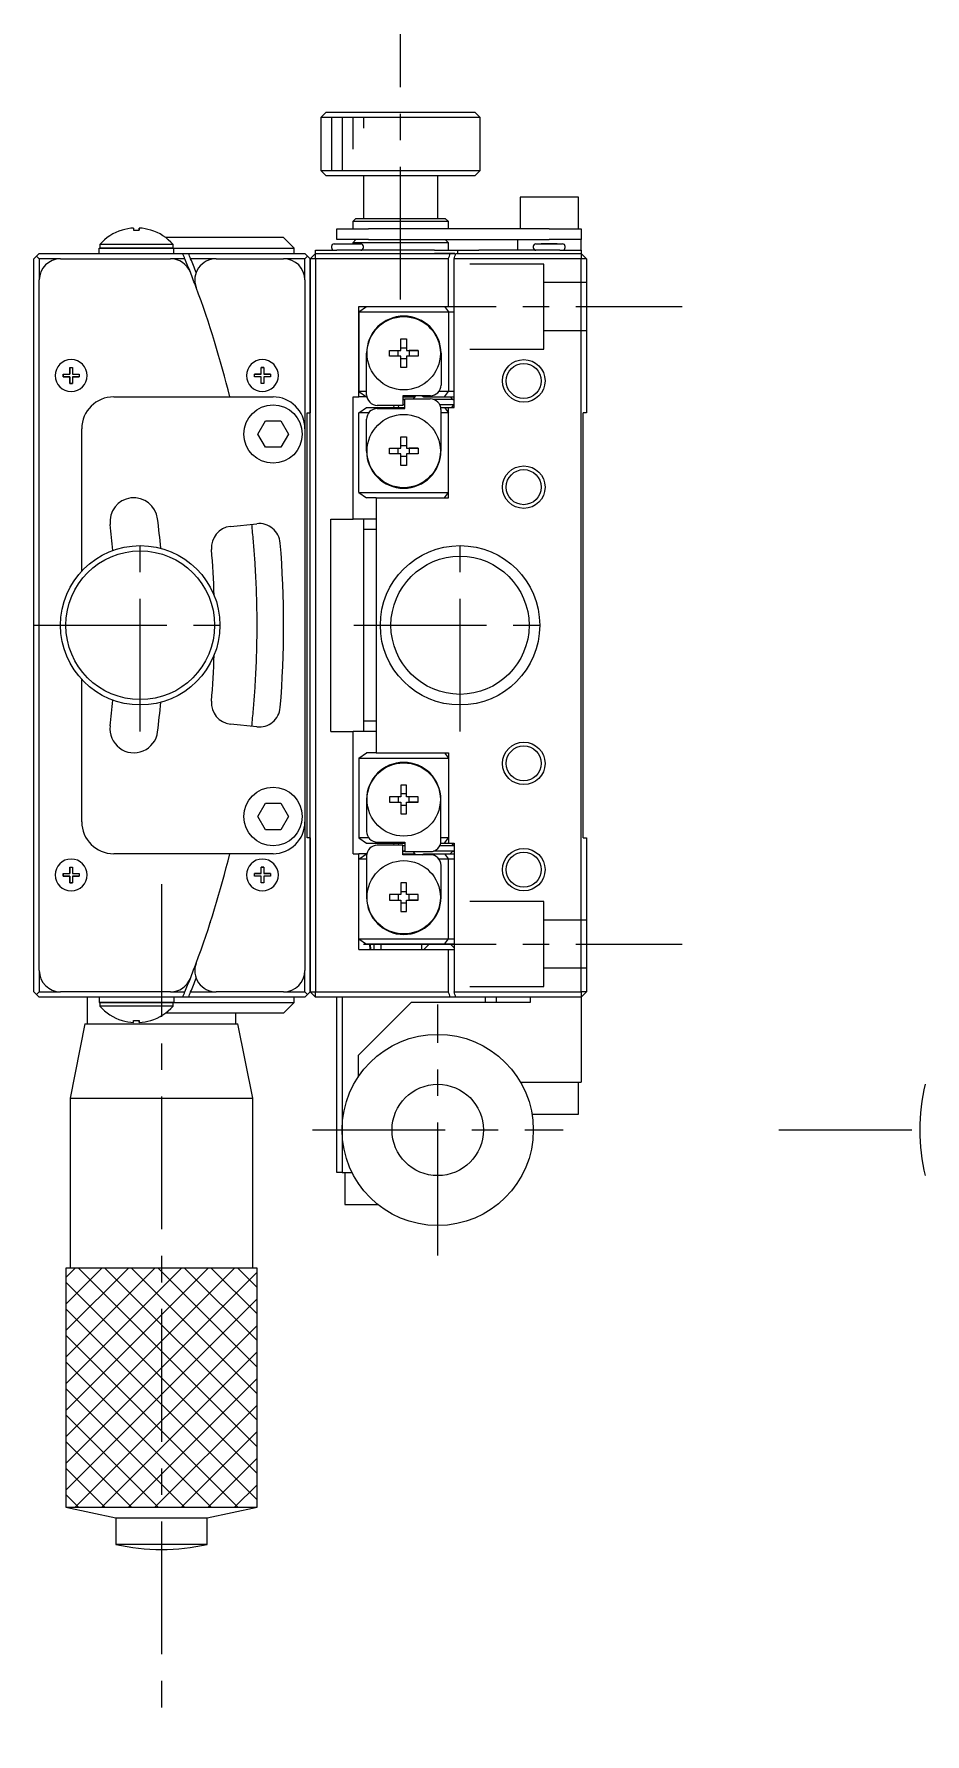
# Model space of a CAD drawing. Extents: x -157 to 403, y -26 to 311.
# Drawn here: x 176.2 to 260.1, y 80.5 to 240.5 of the extents above; entities that cross this region are included whole.
import ezdxf

# ---------------------------------------------------------------- set-up
doc = ezdxf.new("R2010")
doc.units = 0
doc.header["$LTSCALE"] = 10
doc.linetypes.add('CENTER', pattern=[2, 1.25, -0.25, 0.25, -0.25])
doc.linetypes.add('DASHED', pattern=[3.5, 2, -1.5])
doc.layers.get('0').update_dxf_attribs({"linetype": 'CONTINUOUS'})
doc.layers.add('CENTER', color=1, linetype='CENTER')

msp = doc.modelspace()

# ---------------------------------------------------------------- linework, layer by layer
at = {"color": 7, "linetype": 'CONTINUOUS'}
for p, q in [((203.733032, 233.151845), (203.233032, 232.651845)), ((218.233032, 232.651845), (203.233032, 232.651845)), ((203.233032, 232.651845), (203.233032, 227.651845)), ((203.733032, 233.151845), (217.733032, 233.151845)), ((218.233032, 232.651845), (217.733032, 233.151845)), ((218.233032, 227.651845), (218.233032, 232.651845)), ((203.233032, 227.651845), (218.233032, 227.651845)), ((203.233032, 227.651845), (203.733032, 227.151845)), ((217.733032, 227.151845), (218.233032, 227.651845)), ((217.733032, 227.151845), (203.733032, 227.151845)), ((207.233032, 227.151845), (207.233032, 223.151845)), ((214.233032, 223.151845), (214.233032, 227.151845)), ((227.48303, 225.151845), (221.98303, 225.151845)), ((221.98303, 225.151845), (221.98303, 222.151845)), ((227.48303, 222.151845), (227.48303, 225.151845)), ((206.53303, 223.151845), (206.23303, 222.851845)), ((215.23303, 222.851845), (206.23303, 222.851845)), ((206.23303, 222.851845), (206.23303, 222.151845)), ((206.53303, 223.151845), (214.93303, 223.151845)), ((215.23303, 222.851845), (214.93303, 223.151845)), ((215.23303, 222.151845), (215.23303, 222.851845)), ((184.52267, 222.048965), (184.525933, 222.042274)), ((184.52267, 222.048965), (184.525933, 222.042274)), ((185.613719, 222.237126), (185.613719, 222.042274)), ((185.613719, 222.042274), (186.133719, 222.042274)), ((186.133719, 222.042274), (186.133719, 222.237126)), ((186.133719, 222.237126), (186.133719, 222.042274)), ((187.221505, 222.042274), (187.224768, 222.048965)), ((187.221505, 222.042274), (187.224768, 222.048965)), ((199.73303, 221.351845), (188.606849, 221.351845)), ((200.73303, 220.351845), (199.73303, 221.351845)), ((204.73303, 221.151845), (204.73303, 222.151845)), ((204.73303, 222.151845), (207.73303, 222.151845)), ((207.73303, 221.151845), (204.73303, 221.151845)), ((206.533032, 221.151845), (206.233032, 220.851845)), ((215.233032, 220.851845), (206.233032, 220.851845)), ((206.233032, 220.851845), (206.233032, 220.751845)), ((224.73303, 222.151845), (207.73303, 222.151845)), ((207.73303, 221.151845), (224.73303, 221.151845)), ((215.233032, 220.851845), (214.933032, 221.151845)), ((215.233032, 220.151845), (215.233032, 220.851845)), ((221.73303, 221.151845), (221.73303, 220.151845)), ((224.73303, 222.151845), (227.73303, 222.151845)), ((227.73303, 221.151845), (224.73303, 221.151845)), ((227.73303, 222.151845), (227.73303, 221.151845)), ((227.73303, 220.151845), (227.73303, 221.151845)), ((176.48303, 219.601845), (176.23303, 219.351845)), ((176.23303, 150.351845), (176.23303, 219.351845)), ((176.48303, 219.601845), (176.73303, 219.851845)), ((176.73303, 219.351845), (176.48303, 219.601845)), ((176.73303, 219.851845), (190.23303, 219.851845)), ((176.73303, 219.351845), (176.73303, 217.351845)), ((178.73303, 219.351845), (176.73303, 219.351845)), ((178.73303, 219.351845), (189.086817, 219.351845)), ((182.373719, 219.851845), (182.373719, 220.351845)), ((182.382261, 219.851845), (182.382261, 220.351845)), ((182.382261, 220.351845), (189.382261, 220.351845)), ((182.382261, 220.351845), (182.423719, 220.351845)), ((182.423719, 220.694459), (182.423719, 220.351845)), ((189.323719, 220.694459), (182.423719, 220.694459)), ((189.323719, 220.351845), (182.423719, 220.351845)), ((190.439622, 219.351845), (189.086817, 219.351845)), ((189.323719, 220.351845), (189.323719, 220.694459)), ((189.323719, 220.351845), (189.382261, 220.351845)), ((189.382261, 219.851845), (189.382261, 220.351845)), ((189.382261, 220.351845), (200.73303, 220.351845)), ((190.23303, 219.851845), (190.77444, 219.851845)), ((190.77444, 219.851845), (201.73303, 219.851845)), ((193.369418, 219.351845), (190.979712, 219.351845)), ((193.369418, 219.351845), (199.73303, 219.351845)), ((201.73303, 219.351845), (199.73303, 219.351845)), ((200.73303, 219.851845), (200.73303, 220.351845)), ((201.73303, 219.851845), (201.98303, 219.601845)), ((201.98303, 219.601845), (201.73303, 219.351845)), ((201.73303, 217.351845), (201.73303, 219.351845)), ((202.23303, 219.351845), (201.98303, 219.601845)), ((202.73303, 219.851845), (202.23303, 219.351845)), ((202.23303, 219.351845), (202.23303, 204.851845)), ((202.23303, 204.851845), (202.23303, 219.351845)), ((202.73303, 219.351845), (202.23303, 219.351845)), ((202.73303, 219.851845), (202.73303, 220.151845)), ((202.73303, 220.151845), (204.73303, 220.151845)), ((202.73303, 219.351845), (202.73303, 219.851845)), ((202.73303, 219.851845), (204.73303, 219.851845)), ((202.73303, 219.351845), (202.73303, 150.351845)), ((215.252524, 219.351845), (202.73303, 219.351845)), ((204.23303, 220.501845), (204.23303, 220.401845)), ((204.48303, 220.751845), (206.98303, 220.751845)), ((213.936327, 220.151845), (204.73303, 220.151845)), ((204.73303, 219.851845), (213.936327, 219.851845)), ((204.73303, 219.851845), (213.936327, 219.851845)), ((204.98303, 220.751845), (205.60803, 220.751845)), ((205.60803, 220.751845), (205.85803, 220.751845)), ((205.85803, 220.751845), (206.48303, 220.751845)), ((207.23303, 220.401845), (207.23303, 220.501845)), ((213.936327, 220.151845), (215.851052, 220.151845)), ((213.936327, 219.851845), (215.411783, 219.851845)), ((215.411783, 219.851845), (213.936327, 219.851845)), ((215.252524, 214.851845), (215.252524, 219.351845)), ((215.851052, 219.851845), (215.411783, 219.851845)), ((215.411783, 219.851845), (215.851052, 219.851845)), ((215.777542, 205.351845), (215.777542, 219.351845)), ((227.73303, 219.351845), (215.777542, 219.351845)), ((215.851052, 220.151845), (216.107961, 220.151845)), ((215.936039, 219.851845), (218.107961, 219.851845)), ((216.107961, 220.151845), (218.107961, 220.151845)), ((216.107961, 220.151845), (216.107961, 219.851845)), ((223.93303, 220.151845), (218.107961, 220.151845)), ((218.107961, 219.851845), (225.73303, 219.851845)), ((218.107961, 219.851845), (225.73303, 219.851845)), ((223.23303, 220.501845), (223.23303, 220.401845)), ((223.48303, 220.751845), (225.98303, 220.751845)), ((223.48303, 220.751845), (224.60803, 220.751845)), ((225.53303, 220.151845), (223.93303, 220.151845)), ((223.98303, 220.751845), (224.60803, 220.751845)), ((224.60803, 220.751845), (223.98303, 220.751845)), ((224.60803, 220.751845), (224.73303, 220.751845)), ((224.60803, 220.751845), (224.85803, 220.751845)), ((224.85803, 220.751845), (224.60803, 220.751845)), ((224.73303, 220.751845), (224.85803, 220.751845)), ((224.85803, 220.751845), (225.98303, 220.751845)), ((225.48303, 220.751845), (224.85803, 220.751845)), ((224.85803, 220.751845), (225.48303, 220.751845)), ((225.73303, 220.151845), (225.53303, 220.151845)), ((225.73303, 220.151845), (227.73303, 220.151845)), ((225.73303, 219.851845), (227.73303, 219.851845)), ((226.23303, 220.401845), (226.23303, 220.501845)), ((227.73303, 220.151845), (227.73303, 219.851845)), ((227.73303, 219.851845), (227.73303, 219.351845)), ((228.23303, 219.351845), (227.73303, 219.851845)), ((227.73303, 150.351845), (227.73303, 219.351845)), ((228.23303, 219.351845), (227.73303, 219.351845)), ((228.23303, 219.351845), (228.23303, 204.851845)), ((176.73303, 152.351845), (176.73303, 217.351845)), ((201.73303, 217.351845), (201.73303, 203.351845)), ((206.817572, 214.351845), (207.518518, 214.851845)), ((206.817572, 214.851845), (215.252524, 214.851845)), ((206.817572, 214.351845), (206.817572, 214.851845)), ((214.887299, 214.851845), (215.252524, 214.351845)), ((215.252524, 214.851845), (215.777542, 214.851845)), ((206.817572, 214.351845), (215.252524, 214.351845)), ((206.817572, 214.351845), (206.817572, 206.851845)), ((206.817572, 206.851845), (206.817572, 214.351845)), ((215.252524, 214.351845), (215.252524, 206.851845)), ((215.252524, 214.351845), (215.777542, 214.351845)), ((210.775031, 211.79963), (211.295031, 211.79963)), ((210.775031, 210.711845), (210.775031, 211.79963)), ((211.295031, 211.79963), (211.295031, 210.711845)), ((207.543574, 206.551845), (207.543574, 210.451845)), ((209.687245, 210.711845), (210.775031, 210.711845)), ((209.687245, 210.191845), (209.687245, 210.711845)), ((209.687245, 210.711845), (210.511723, 210.711845)), ((210.775031, 210.191845), (209.687245, 210.191845)), ((210.511723, 210.711845), (210.775031, 210.711845)), ((210.511723, 210.191845), (210.511723, 210.711845)), ((210.775031, 210.975153), (211.295031, 210.975153)), ((210.775031, 209.104059), (210.775031, 210.191845)), ((211.295031, 209.928537), (210.775031, 209.928537)), ((211.295031, 210.711845), (212.382817, 210.711845)), ((211.295031, 210.711845), (211.558339, 210.711845)), ((211.295031, 210.191845), (211.295031, 209.104059)), ((212.382817, 210.191845), (211.295031, 210.191845)), ((212.382817, 210.711845), (211.558339, 210.711845)), ((211.558339, 210.711845), (211.558339, 210.191845)), ((212.382817, 210.711845), (212.382817, 210.191845)), ((214.543574, 210.451845), (214.543574, 207.451845)), ((178.98303, 208.476845), (179.60803, 208.476845)), ((178.98303, 208.226845), (178.98303, 208.476845)), ((178.98303, 208.476845), (178.98303, 208.226845)), ((179.60803, 208.226845), (178.98303, 208.226845)), ((178.98303, 208.226845), (179.60803, 208.226845)), ((179.60803, 209.101845), (179.85803, 209.101845)), ((179.60803, 208.476845), (179.60803, 209.101845)), ((179.60803, 209.101845), (179.60803, 208.476845)), ((179.60803, 207.601845), (179.60803, 208.226845)), ((179.60803, 208.226845), (179.60803, 207.601845)), ((179.85803, 209.101845), (179.85803, 208.476845)), ((179.85803, 208.476845), (180.48303, 208.476845)), ((180.48303, 208.226845), (179.85803, 208.226845)), ((179.85803, 208.226845), (179.85803, 207.601845)), ((179.85803, 208.226845), (180.48303, 208.226845)), ((180.48303, 208.476845), (180.48303, 208.226845)), ((196.98303, 208.476845), (197.60803, 208.476845)), ((196.98303, 208.226845), (196.98303, 208.476845)), ((197.60803, 208.476845), (196.98303, 208.476845)), ((197.60803, 208.226845), (196.98303, 208.226845)), ((197.60803, 209.101845), (197.85803, 209.101845)), ((197.60803, 208.476845), (197.60803, 209.101845)), ((197.85803, 209.101845), (197.60803, 209.101845)), ((197.60803, 207.601845), (197.60803, 208.226845)), ((197.85803, 209.101845), (197.85803, 208.476845)), ((197.85803, 208.476845), (198.48303, 208.476845)), ((198.48303, 208.476845), (197.85803, 208.476845)), ((197.85803, 208.226845), (197.85803, 207.601845)), ((198.48303, 208.226845), (197.85803, 208.226845)), ((198.48303, 208.476845), (198.48303, 208.226845)), ((211.295031, 209.104059), (210.775031, 209.104059)), ((179.85803, 207.601845), (179.60803, 207.601845)), ((179.60803, 207.601845), (179.85803, 207.601845)), ((197.85803, 207.601845), (197.60803, 207.601845)), ((206.817572, 206.851845), (207.518518, 206.351845)), ((206.817572, 206.351845), (206.817572, 206.851845)), ((207.543574, 206.851845), (206.817572, 206.851845)), ((213.543574, 206.451845), (210.943574, 206.451845)), ((210.943574, 206.451845), (210.943574, 205.551845)), ((213.543574, 206.451845), (210.943574, 206.451845)), ((212.132863, 206.451817), (211.915489, 206.151809)), ((212.776821, 206.451971), (212.914521, 206.351845)), ((215.252524, 206.851845), (214.343574, 206.851845)), ((214.887299, 206.351845), (215.252524, 206.851845)), ((215.777542, 206.851845), (215.252524, 206.851845)), ((183.73303, 206.351845), (198.73303, 206.351845)), ((201.93303, 204.851845), (202.23303, 204.851845)), ((201.93303, 164.851845), (201.93303, 204.851845)), ((202.23303, 164.851845), (202.23303, 204.851845)), ((206.288015, 206.351845), (206.817572, 206.351845)), ((206.288015, 194.851845), (206.288015, 206.351845)), ((207.518518, 206.351845), (206.817572, 206.351845)), ((206.817572, 204.851845), (207.518518, 205.351845)), ((206.817572, 197.351845), (206.817572, 204.851845)), ((207.735031, 204.851845), (206.817572, 204.851845)), ((207.518518, 206.351845), (207.563778, 206.351845)), ((207.518518, 205.351845), (209.50121, 205.351845)), ((208.535031, 205.251845), (211.135031, 205.251845)), ((210.943574, 205.551845), (208.543574, 205.551845)), ((210.943574, 205.551845), (208.543574, 205.551845)), ((209.50121, 205.351845), (209.573189, 205.251873)), ((209.50121, 205.351845), (211.135031, 205.351845)), ((210.102486, 205.351956), (210.124827, 205.551933)), ((210.522772, 205.551924), (210.542723, 205.351921)), ((210.943574, 206.351845), (212.087342, 206.351845)), ((211.135031, 206.101845), (210.943574, 206.101845)), ((210.943574, 206.101845), (211.135031, 206.101845)), ((211.135031, 205.601845), (210.943574, 205.601845)), ((211.135031, 205.251845), (211.135031, 206.151845)), ((211.135031, 206.151845), (213.535031, 206.151845)), ((212.914521, 206.351845), (214.887299, 206.351845)), ((215.777542, 206.101845), (213.847281, 206.101845)), ((215.627273, 206.101845), (213.847281, 206.101845)), ((215.777542, 205.601845), (214.42806, 205.601845)), ((214.514827, 205.351845), (214.887299, 205.351845)), ((214.535031, 205.151845), (214.535031, 201.251845)), ((215.252524, 204.851845), (214.535031, 204.851845)), ((214.887299, 206.351845), (215.777542, 206.351845)), ((214.887299, 205.351845), (215.252524, 204.851845)), ((214.887299, 205.351845), (215.252524, 205.351845)), ((215.252524, 204.851845), (215.252524, 205.351845)), ((215.252524, 205.351845), (215.777542, 205.351845)), ((215.252524, 197.351845), (215.252524, 204.851845)), ((215.252524, 197.351845), (215.252524, 204.851845)), ((215.663588, 206.101845), (215.420193, 206.351845)), ((215.572964, 205.35194), (215.740578, 205.601904)), ((215.777542, 206.101845), (215.627273, 206.101845)), ((215.777542, 206.101845), (215.663588, 206.101845)), ((215.663588, 206.101845), (215.777542, 206.101845)), ((228.23303, 204.851845), (227.93303, 204.851845)), ((227.93303, 164.851845), (227.93303, 204.851845)), ((180.73303, 189.950864), (180.73303, 203.351845)), ((197.289655, 202.851845), (198.011343, 204.101845)), ((198.011343, 204.101845), (199.454718, 204.101845)), ((199.454718, 204.101845), (200.176406, 202.851845)), ((201.73303, 203.351845), (201.73303, 166.351845)), ((207.535031, 201.251845), (207.535031, 204.251845)), ((198.011343, 201.601845), (197.289655, 202.851845)), ((199.454718, 201.601845), (198.011343, 201.601845)), ((200.176406, 202.851845), (199.454718, 201.601845)), ((210.775031, 202.59963), (211.295031, 202.59963)), ((210.775031, 201.511845), (210.775031, 202.59963)), ((210.775031, 201.775153), (211.295031, 201.775153)), ((211.295031, 202.59963), (211.295031, 201.511845)), ((209.687245, 201.511845), (210.775031, 201.511845)), ((209.687245, 200.991845), (209.687245, 201.511845)), ((209.687245, 201.511845), (210.511723, 201.511845)), ((210.775031, 200.991845), (209.687245, 200.991845)), ((210.511723, 201.511845), (210.775031, 201.511845)), ((210.511723, 200.991845), (210.511723, 201.511845)), ((210.775031, 199.904059), (210.775031, 200.991845)), ((211.295031, 200.728537), (210.775031, 200.728537)), ((211.295031, 201.511845), (212.382817, 201.511845)), ((211.295031, 201.511845), (211.558339, 201.511845)), ((211.295031, 200.991845), (211.295031, 199.904059)), ((212.382817, 200.991845), (211.295031, 200.991845)), ((212.382817, 201.511845), (211.558339, 201.511845)), ((211.558339, 201.511845), (211.558339, 200.991845)), ((212.382817, 201.511845), (212.382817, 200.991845)), ((211.295031, 199.904059), (210.775031, 199.904059)), ((206.817572, 197.351845), (215.252524, 197.351845)), ((206.817572, 197.351845), (207.518518, 196.851845)), ((208.43303, 196.851845), (207.518518, 196.851845)), ((208.43303, 196.851845), (208.43303, 172.851845)), ((208.43303, 196.851845), (215.252524, 196.851845)), ((214.887299, 196.851845), (215.252524, 197.351845)), ((215.252524, 196.851845), (215.252524, 197.351845)), ((194.723127, 194.152529), (197.210043, 194.413914)), ((204.166681, 194.851845), (206.288015, 194.851845)), ((204.166681, 174.851845), (204.166681, 194.851845)), ((208.43303, 194.851845), (206.288015, 194.851845)), ((207.23303, 194.851845), (207.23303, 174.851845)), ((208.43303, 193.851845), (207.23303, 193.851845)), ((180.73303, 166.351845), (180.73303, 179.752825)), ((197.210043, 175.289775), (194.723127, 175.551161)), ((204.166681, 174.851845), (206.288015, 174.851845)), ((206.288015, 163.351845), (206.288015, 174.851845)), ((208.43303, 174.851845), (206.288015, 174.851845)), ((207.23303, 175.851845), (208.43303, 175.851845)), ((206.817572, 172.351845), (207.518518, 172.851845)), ((208.43303, 172.851845), (207.518518, 172.851845)), ((208.43303, 172.851845), (215.252524, 172.851845)), ((214.887299, 172.851845), (215.252524, 172.351845)), ((215.252524, 172.851845), (215.252524, 172.351845)), ((206.817572, 172.351845), (215.252524, 172.351845)), ((206.817572, 172.351845), (206.817572, 164.851845)), ((215.252524, 172.351845), (215.252524, 164.851845)), ((215.252524, 172.351845), (215.252524, 164.851845)), ((211.295031, 169.79963), (210.775031, 169.79963)), ((210.775031, 169.79963), (210.775031, 168.711845)), ((211.295031, 168.711845), (211.295031, 169.79963)), ((197.289655, 166.851845), (198.011343, 168.101845)), ((198.011343, 168.101845), (199.454718, 168.101845)), ((199.454718, 168.101845), (200.176406, 166.851845)), ((207.535031, 168.451845), (207.535031, 165.451845)), ((210.775031, 168.711845), (209.687245, 168.711845)), ((209.687245, 168.711845), (209.687245, 168.191845)), ((209.687245, 168.191845), (210.775031, 168.191845)), ((209.687245, 168.191845), (210.511723, 168.191845)), ((210.511723, 168.711845), (210.511723, 168.191845)), ((210.511723, 168.191845), (210.775031, 168.191845)), ((211.295031, 168.975153), (210.775031, 168.975153)), ((210.775031, 168.191845), (210.775031, 167.104059)), ((212.382817, 168.711845), (211.295031, 168.711845)), ((211.295031, 167.104059), (211.295031, 168.191845)), ((211.295031, 168.191845), (212.382817, 168.191845)), ((211.295031, 168.191845), (211.558339, 168.191845)), ((211.558339, 168.191845), (211.558339, 168.711845)), ((212.382817, 168.191845), (211.558339, 168.191845)), ((212.382817, 168.191845), (212.382817, 168.711845)), ((214.535031, 164.551845), (214.535031, 168.451845)), ((198.011343, 165.601845), (197.289655, 166.851845)), ((200.176406, 166.851845), (199.454718, 165.601845)), ((210.775031, 167.928537), (211.295031, 167.928537)), ((210.775031, 167.104059), (211.295031, 167.104059)), ((199.454718, 165.601845), (198.011343, 165.601845)), ((201.73303, 166.351845), (201.73303, 152.351845)), ((202.23303, 164.851845), (201.93303, 164.851845)), ((202.23303, 164.851845), (202.23303, 150.351845)), ((202.23303, 150.351845), (202.23303, 164.851845)), ((206.817572, 164.851845), (207.518518, 164.351845)), ((207.735031, 164.851845), (206.817572, 164.851845)), ((215.252524, 164.851845), (214.535031, 164.851845)), ((214.887299, 164.351845), (215.252524, 164.851845)), ((215.252524, 164.851845), (215.252524, 164.351845)), ((227.93303, 164.851845), (228.23303, 164.851845)), ((228.23303, 164.851845), (228.23303, 150.351845)), ((198.73303, 163.351845), (183.73303, 163.351845)), ((206.288015, 163.351845), (206.817572, 163.351845)), ((206.817572, 162.851845), (207.518518, 163.351845)), ((206.817572, 162.851845), (206.817572, 163.351845)), ((207.518518, 163.351845), (206.817572, 163.351845)), ((207.518518, 164.351845), (209.50121, 164.351845)), ((207.518518, 163.351845), (207.563778, 163.351845)), ((208.535031, 164.451845), (211.135031, 164.451845)), ((210.943574, 164.151845), (208.543574, 164.151845)), ((210.943574, 164.151845), (208.543574, 164.151845)), ((209.50121, 164.351845), (209.573189, 164.451816)), ((209.50121, 164.351845), (211.135031, 164.351845)), ((210.124837, 164.15168), (210.102485, 164.351742)), ((210.542726, 164.351808), (210.522764, 164.151703)), ((210.943574, 163.251845), (210.943574, 164.151845)), ((211.135031, 164.101845), (210.943574, 164.101845)), ((211.135031, 163.601845), (210.943574, 163.601845)), ((210.943574, 163.601845), (211.135031, 163.601845)), ((210.943574, 163.351845), (212.021924, 163.351845)), ((213.543574, 163.251845), (210.943574, 163.251845)), ((213.543574, 163.251845), (210.943574, 163.251845)), ((211.135031, 164.451845), (211.135031, 163.551845)), ((211.135031, 163.551845), (213.535031, 163.551845)), ((211.915478, 163.5519), (211.999964, 163.425093)), ((211.999964, 163.425093), (212.132834, 163.251907)), ((212.776821, 163.251719), (212.914521, 163.351845)), ((212.914521, 163.351845), (214.887299, 163.351845)), ((215.777542, 163.601845), (213.847281, 163.601845)), ((215.627273, 163.601845), (213.847281, 163.601845)), ((215.777542, 164.101845), (214.42806, 164.101845)), ((214.514827, 164.351845), (214.887299, 164.351845)), ((214.887299, 164.351845), (215.252524, 164.351845)), ((214.887299, 163.351845), (215.252524, 162.851845)), ((214.887299, 163.351845), (215.777542, 163.351845)), ((215.252524, 164.351845), (215.777542, 164.351845)), ((215.420193, 163.351845), (215.663588, 163.601845)), ((215.74057, 164.1018), (215.573001, 164.351701)), ((215.777542, 163.601845), (215.627273, 163.601845)), ((215.777542, 163.601845), (215.663588, 163.601845)), ((215.663588, 163.601845), (215.777542, 163.601845)), ((215.777542, 164.351845), (215.777542, 150.351845)), ((179.60803, 162.101845), (179.85803, 162.101845)), ((179.60803, 161.476845), (179.60803, 162.101845)), ((179.60803, 162.101845), (179.60803, 161.476845)), ((179.85803, 162.101845), (179.85803, 161.476845)), ((197.60803, 162.101845), (197.85803, 162.101845)), ((197.60803, 161.476845), (197.60803, 162.101845)), ((197.85803, 162.101845), (197.60803, 162.101845)), ((197.85803, 162.101845), (197.85803, 161.476845)), ((206.817572, 155.351845), (206.817572, 162.851845)), ((206.817572, 155.351845), (206.817572, 162.851845)), ((207.543574, 162.851845), (206.817572, 162.851845)), ((207.543574, 163.151845), (207.543574, 159.251845)), ((215.252524, 162.851845), (214.343574, 162.851845)), ((214.543574, 159.251845), (214.543574, 162.251845)), ((215.252524, 155.351845), (215.252524, 162.851845)), ((215.777542, 162.851845), (215.252524, 162.851845)), ((178.98303, 161.476845), (179.60803, 161.476845)), ((178.98303, 161.226845), (178.98303, 161.476845)), ((178.98303, 161.476845), (178.98303, 161.226845)), ((179.60803, 161.226845), (178.98303, 161.226845)), ((178.98303, 161.226845), (179.60803, 161.226845)), ((179.60803, 160.601845), (179.60803, 161.226845)), ((179.60803, 161.226845), (179.60803, 160.601845)), ((179.85803, 160.601845), (179.60803, 160.601845)), ((179.60803, 160.601845), (179.85803, 160.601845)), ((179.85803, 161.476845), (180.48303, 161.476845)), ((180.48303, 161.226845), (179.85803, 161.226845)), ((179.85803, 161.226845), (179.85803, 160.601845)), ((179.85803, 161.226845), (180.48303, 161.226845)), ((180.48303, 161.476845), (180.48303, 161.226845)), ((196.98303, 161.476845), (197.60803, 161.476845)), ((196.98303, 161.226845), (196.98303, 161.476845)), ((197.60803, 161.476845), (196.98303, 161.476845)), ((197.60803, 161.226845), (196.98303, 161.226845)), ((197.60803, 160.601845), (197.60803, 161.226845)), ((197.85803, 160.601845), (197.60803, 160.601845)), ((197.85803, 161.476845), (198.48303, 161.476845)), ((198.48303, 161.476845), (197.85803, 161.476845)), ((197.85803, 161.226845), (197.85803, 160.601845)), ((198.48303, 161.226845), (197.85803, 161.226845)), ((198.48303, 161.476845), (198.48303, 161.226845)), ((211.295031, 160.59963), (210.775031, 160.59963)), ((210.775031, 160.59963), (210.775031, 159.511845)), ((211.295031, 159.511845), (211.295031, 160.59963)), ((193.418713, 158.885607), (193.442096, 158.887298)), ((193.675873, 159.702265), (193.658849, 159.701034)), ((210.775031, 159.511845), (209.687245, 159.511845)), ((209.687245, 159.511845), (209.687245, 158.991845)), ((209.687245, 158.991845), (210.775031, 158.991845)), ((209.687245, 158.991845), (210.511723, 158.991845)), ((210.511723, 159.511845), (210.511723, 158.991845)), ((210.511723, 158.991845), (210.775031, 158.991845)), ((211.295031, 159.775153), (210.775031, 159.775153)), ((210.775031, 158.991845), (210.775031, 157.904059)), ((210.775031, 158.728537), (211.295031, 158.728537)), ((212.382817, 159.511845), (211.295031, 159.511845)), ((211.295031, 157.904059), (211.295031, 158.991845)), ((211.295031, 158.991845), (212.382817, 158.991845)), ((211.295031, 158.991845), (211.558339, 158.991845)), ((211.558339, 158.991845), (211.558339, 159.511845)), ((212.382817, 158.991845), (211.558339, 158.991845)), ((212.382817, 158.991845), (212.382817, 159.511845)), ((192.81793, 156.863489), (192.802886, 156.862349)), ((210.775031, 157.904059), (211.295031, 157.904059)), ((192.539138, 156.043351), (192.550887, 156.0443)), ((206.817572, 155.351845), (215.252524, 155.351845)), ((206.817572, 155.351845), (207.518518, 154.851845)), ((206.817572, 154.351845), (206.817572, 155.351845)), ((214.887299, 154.851845), (215.252524, 155.351845)), ((215.252524, 155.351845), (215.777542, 155.351845)), ((206.817572, 154.351845), (212.933035, 154.351845)), ((214.887299, 154.851845), (207.518518, 154.851845)), ((207.945529, 154.351845), (207.921415, 154.851845)), ((208.23303, 154.851845), (208.23303, 154.351845)), ((208.890361, 154.851845), (208.868904, 154.351845)), ((212.73303, 154.351845), (212.73303, 154.851845)), ((212.933035, 154.351845), (215.252524, 154.351845)), ((213.18303, 154.593564), (212.941311, 154.351845)), ((213.43303, 154.843564), (213.18303, 154.593564)), ((213.43303, 154.843564), (215.43303, 154.843564)), ((215.777542, 154.851845), (214.887299, 154.851845)), ((215.252524, 150.351845), (215.252524, 154.351845)), ((215.252524, 154.351845), (215.777542, 154.351845)), ((215.432229, 154.851845), (215.423948, 154.843564)), ((215.68303, 154.593564), (215.43303, 154.843564)), ((215.777542, 154.499052), (215.68303, 154.593564)), ((176.73303, 152.351845), (176.73303, 150.351845)), ((201.73303, 150.351845), (201.73303, 152.351845)), ((176.23303, 150.351845), (176.48303, 150.101845)), ((176.48303, 150.101845), (176.73303, 150.351845)), ((176.73303, 149.851845), (176.48303, 150.101845)), ((176.73303, 150.351845), (178.73303, 150.351845)), ((190.23303, 149.851845), (176.73303, 149.851845)), ((189.086817, 150.351845), (178.73303, 150.351845)), ((181.23303, 149.851845), (181.23303, 147.351845)), ((182.373719, 149.851845), (182.373719, 149.351845)), ((182.382261, 149.851845), (182.382261, 149.351845)), ((182.382261, 149.351845), (189.382261, 149.351845)), ((182.382261, 149.351845), (182.423719, 149.351845)), ((182.423719, 149.351845), (182.423719, 149.009231)), ((189.323719, 149.351845), (182.423719, 149.351845)), ((189.323719, 149.009231), (182.423719, 149.009231)), ((189.086817, 150.351845), (190.439622, 150.351845)), ((189.323719, 149.009231), (189.323719, 149.351845)), ((189.323719, 149.351845), (189.382261, 149.351845)), ((189.382261, 149.851845), (189.382261, 149.351845)), ((189.382261, 149.351845), (200.73303, 149.351845)), ((190.77444, 149.851845), (190.23303, 149.851845)), ((201.73303, 149.851845), (190.77444, 149.851845)), ((190.979712, 150.351845), (193.369418, 150.351845)), ((199.73303, 150.351845), (193.369418, 150.351845)), ((199.73303, 150.351845), (201.73303, 150.351845)), ((199.73303, 148.351845), (200.73303, 149.351845)), ((200.73303, 149.351845), (200.73303, 149.851845)), ((201.73303, 150.351845), (201.98303, 150.101845)), ((201.98303, 150.101845), (201.73303, 149.851845)), ((202.23303, 150.351845), (201.98303, 150.101845)), ((202.23303, 150.351845), (202.73303, 150.351845)), ((202.23303, 150.351845), (202.73303, 149.851845)), ((202.73303, 150.351845), (215.252524, 150.351845)), ((202.73303, 149.851845), (202.73303, 150.351845)), ((215.411783, 149.851845), (202.73303, 149.851845)), ((204.73303, 133.351845), (204.73303, 149.851845)), ((205.23303, 149.851845), (205.23303, 137.351845)), ((211.73303, 149.351845), (206.73303, 144.351845)), ((222.93303, 149.351845), (211.73303, 149.351845)), ((215.936039, 149.851845), (215.411783, 149.851845)), ((215.777542, 150.351845), (227.73303, 150.351845)), ((227.73303, 149.851845), (215.936039, 149.851845)), ((218.73303, 149.351845), (218.73303, 149.851845)), ((219.73303, 149.851845), (219.73303, 149.351845)), ((222.93303, 149.851845), (222.93303, 149.351845)), ((228.23303, 150.351845), (227.73303, 150.351845)), ((227.73303, 150.351845), (227.73303, 149.851845)), ((228.23303, 150.351845), (227.73303, 149.851845)), ((227.73303, 149.851845), (227.73303, 141.851845)), ((181.03303, 147.351845), (179.63303, 140.351845)), ((181.03303, 147.351845), (195.43303, 147.351845)), ((184.52267, 147.654724), (184.525933, 147.661415)), ((184.52267, 147.654724), (184.525933, 147.661415)), ((185.613719, 147.661415), (186.133719, 147.661415)), ((185.613719, 147.466564), (185.613719, 147.661415)), ((186.133719, 147.661415), (186.133719, 147.466564)), ((186.133719, 147.466564), (186.133719, 147.661415)), ((187.221505, 147.661415), (187.224768, 147.654724)), ((187.221505, 147.661415), (187.224768, 147.654724)), ((199.73303, 148.351845), (188.606849, 148.351845)), ((195.23303, 147.351845), (195.23303, 148.351845)), ((196.83303, 140.351845), (195.43303, 147.351845)), ((206.73303, 144.351845), (206.73303, 142.326782)), ((222.027259, 141.851845), (227.73303, 141.851845)), ((227.48303, 138.851845), (227.48303, 141.851845)), ((179.63303, 140.351845), (196.83303, 140.351845)), ((179.63303, 140.351845), (179.63303, 124.351845)), ((196.83303, 124.351845), (196.83303, 140.351845)), ((223.10715, 138.851845), (227.48303, 138.851845)), ((205.23303, 137.351845), (205.23303, 133.351845)), ((205.23303, 133.351845), (204.73303, 133.351845)), ((205.23303, 133.351845), (206.170773, 133.351845)), ((205.48303, 133.351845), (205.48303, 130.351845)), ((206.73303, 132.376908), (206.73303, 132.351845)), ((206.73303, 132.351845), (206.784073, 132.300803)), ((221.681988, 132.300803), (221.73303, 132.351845)), ((221.73303, 132.351845), (221.73303, 132.376908)), ((205.48303, 130.351845), (208.576176, 130.351845)), ((197.23303, 124.351845), (179.23303, 124.351845)), ((179.23303, 124.351845), (179.23303, 101.851845)), ((197.23303, 101.851845), (197.23303, 124.351845)), ((179.23303, 101.851845), (183.93303, 100.851845)), ((179.23303, 101.851845), (197.23303, 101.851845)), ((183.93303, 100.851845), (192.53303, 100.851845)), ((183.93303, 100.851845), (183.93303, 98.351845)), ((192.53303, 100.851845), (197.23303, 101.851845)), ((192.53303, 98.351845), (192.53303, 100.851845)), ((192.53303, 98.351845), (183.93303, 98.351845))]:
    msp.add_line(p, q, dxfattribs=at)
at = {"color": 3, "linetype": 'CONTINUOUS'}
for p, q in [((204.233032, 232.651845), (204.233032, 227.651845)), ((205.233032, 232.651845), (205.233032, 227.651845)), ((206.233032, 232.651845), (206.233032, 229.651845)), ((207.233032, 232.651845), (207.233032, 231.651845)), ((207.811819, 154.851845), (207.831804, 154.351845)), ((212.733025, 154.351845), (212.733025, 154.851845)), ((179.23303, 123.464216), (180.120659, 124.351845)), ((179.23303, 120.964216), (182.620659, 124.351845)), ((179.23303, 118.464216), (185.120659, 124.351845)), ((179.23303, 115.964216), (187.620659, 124.351845)), ((179.23303, 113.464216), (190.120659, 124.351845)), ((179.23303, 110.964216), (192.620659, 124.351845)), ((179.23303, 108.464216), (195.120659, 124.351845)), ((179.23303, 105.964216), (197.23303, 123.964216)), ((180.41328, 124.351845), (197.23303, 107.532094)), ((182.91328, 124.351845), (197.23303, 110.032094)), ((185.41328, 124.351845), (197.23303, 112.532094)), ((187.91328, 124.351845), (197.23303, 115.032094)), ((190.41328, 124.351845), (197.23303, 117.532094)), ((192.91328, 124.351845), (197.23303, 120.032094)), ((195.41328, 124.351845), (197.23303, 122.532094)), ((179.23303, 123.032094), (197.23303, 105.032094)), ((179.23303, 103.464216), (197.23303, 121.464216)), ((179.23303, 120.532094), (197.23303, 102.532094)), ((180.120659, 101.851845), (197.23303, 118.964216)), ((179.23303, 118.032094), (195.41328, 101.851845)), ((179.23303, 115.532094), (192.91328, 101.851845)), ((182.620659, 101.851845), (197.23303, 116.464216)), ((185.120659, 101.851845), (197.23303, 113.964216)), ((179.23303, 113.032094), (190.41328, 101.851845)), ((179.23303, 110.532094), (187.91328, 101.851845)), ((187.620659, 101.851845), (197.23303, 111.464216)), ((190.120659, 101.851845), (197.23303, 108.964216)), ((179.23303, 108.032094), (185.41328, 101.851845)), ((192.620659, 101.851845), (197.23303, 106.464216)), ((179.23303, 105.532094), (182.91328, 101.851845)), ((179.23303, 103.032094), (180.41328, 101.851845)), ((195.120659, 101.851845), (197.23303, 103.964216))]:
    msp.add_line(p, q, dxfattribs=at)
at = {"color": 3, "linetype": 'DASHED'}
for p, q in [((224.23303, 218.851845), (217.25101, 218.851845)), ((224.23303, 210.851845), (224.23303, 218.851845)), ((228.23303, 217.101845), (224.23303, 217.101845)), ((224.23303, 212.601845), (228.23303, 212.601845)), ((217.251031, 210.851845), (224.23303, 210.851845)), ((224.23303, 158.851845), (217.251031, 158.851845)), ((224.23303, 150.851845), (224.23303, 158.851845)), ((228.23303, 157.101845), (224.23303, 157.101845)), ((224.23303, 152.601845), (228.23303, 152.601845)), ((217.25101, 150.851845), (224.23303, 150.851845))]:
    msp.add_line(p, q, dxfattribs=at)
at = {"color": 7, "linetype": 'CONTINUOUS'}
for centre, radius in [((211.035031, 210.451845), 3.45), ((222.33303, 207.851845), 1.65), ((198.73303, 202.851845), 2.75), ((211.035031, 201.251845), 3.45), ((222.33303, 197.851845), 1.65), ((186.23303, 184.851845), 7.5), ((216.33303, 184.851845), 7.5), ((186.23303, 184.851845), 7), ((216.33303, 184.851845), 6.5), ((222.33303, 171.851845), 1.65), ((211.035031, 168.451845), 3.45), ((198.73303, 166.851845), 2.75), ((222.33303, 161.851845), 1.65), ((211.035031, 159.251845), 3.45), ((214.23303, 137.351845), 9), ((214.23303, 137.351845), 4.3)]:
    msp.add_circle(centre, radius, dxfattribs=at)
at = {"color": 3, "linetype": 'CONTINUOUS'}
for centre in [(222.33303, 207.851845), (222.33303, 197.851845), (222.33303, 171.851845), (222.33303, 161.851845)]:
    msp.add_circle(centre, 2, dxfattribs=at)
at = {"color": 7, "linetype": 'CONTINUOUS'}
for centre, radius, start, end in [((185.873719, 217.651845), 4.6, 107.079977, 138.590378), ((185.873719, 217.651845), 4.592646, 93.245378, 107.065578), ((185.873719, 217.651845), 4.592646, 72.934422, 86.754622), ((185.873719, 217.651845), 4.6, 41.409622, 72.920023), ((178.73303, 217.351845), 2, 90, 180), ((189.086817, 217.351845), 2, 21.417955, 90), ((106.23303, 184.851845), 91, 22.279239, 22.619865), ((106.23303, 184.851845), 91, 21.417955, 22.279239), ((106.23303, 184.851845), 91.5, 22.151021, 22.489472), ((106.23303, 184.851845), 91.5, 21.276097, 22.151021), ((193.369418, 217.351845), 2, 90, 200.454435), ((199.73303, 217.351845), 2, 0, 90), ((204.48303, 220.501845), 0.25, 90, 180), ((204.48303, 220.401845), 0.25, 180, 270), ((206.98303, 220.501845), 0.25, 0, 90), ((206.98303, 220.401845), 0.25, 270, 0), ((106.23303, 254.351845), 114.5, 342.20111, 342.463696), ((106.23303, 254.351845), 115, 342.281068, 342.542397), ((223.48303, 220.501845), 0.25, 90, 180), ((223.48303, 220.401845), 0.25, 180, 270), ((225.98303, 220.501845), 0.25, 0, 90), ((225.98303, 220.401845), 0.25, 270, 0), ((106.23303, 184.851845), 91, 20.454435, 21.417955), ((106.23303, 184.851845), 91, 13.666127, 20.454435), ((106.23303, 184.851845), 91, 13.666127, 20.454435), ((211.043574, 210.451845), 3.5, 0, 180), ((179.73303, 208.351845), 1.5, 90, 0), ((179.73303, 208.351845), 1.5, 0, 90), ((197.73303, 208.351845), 1.5, 180, 90), ((197.73303, 208.351845), 1.5, 90, 180), ((208.543574, 206.551845), 1, 180, 270), ((213.543574, 207.451845), 1, 270, 0), ((183.73303, 203.351845), 3, 90, 180), ((198.73303, 203.351845), 3, 0, 90), ((208.535031, 204.251845), 1, 90, 180), ((213.535031, 205.151845), 1, 0, 90), ((211.035031, 201.251845), 3.5, 180, 0), ((185.636723, 194.601392), 2.25, 7, 187), ((106.23303, 184.851845), 77.75, 5.199462, 7), ((106.23303, 184.851845), 82.25, 5.055132, 7), ((194.932184, 192.163485), 2, 96, 184.712346), ((106.23303, 184.851845), 91, 5, 6), ((106.23303, 184.851845), 91, 5, 6), ((197.4191, 192.42487), 2, 4.747533, 96), ((106.23303, 184.851845), 91, 4, 5), ((106.23303, 184.851845), 91, 4, 5), ((106.23303, 184.851845), 93.5, 355.252467, 4.747533), ((106.23303, 184.851845), 87, 1.849293, 4.712346), ((106.23303, 184.851845), 91, 3, 4), ((106.23303, 184.851845), 91, 3, 4), ((106.23303, 184.851845), 91, 2, 3), ((106.23303, 184.851845), 91, 2, 3), ((106.23303, 184.851845), 91, 1, 2), ((106.23303, 184.851845), 91, 1, 2), ((106.23303, 184.851845), 91, 0, 1), ((106.23303, 184.851845), 91, 0, 1), ((106.23303, 184.851845), 91, 359, 0), ((106.23303, 184.851845), 91, 359, 0), ((106.23303, 184.851845), 91, 358, 359), ((106.23303, 184.851845), 91, 358, 359), ((106.23303, 184.851845), 87, 355.287654, 358.150706), ((106.23303, 184.851845), 91, 357, 358), ((106.23303, 184.851845), 91, 357, 358), ((106.23303, 184.851845), 91, 356, 357), ((106.23303, 184.851845), 91, 356, 357), ((106.23303, 184.851845), 77.75, 353, 354.800538), ((106.23303, 184.851845), 82.25, 353, 354.944868), ((194.932184, 177.540205), 2, 175.287654, 264), ((106.23303, 184.851845), 91, 355, 356), ((106.23303, 184.851845), 91, 355, 356), ((106.23303, 184.851845), 91, 354, 355), ((106.23303, 184.851845), 91, 354, 355), ((197.4191, 177.278819), 2, 264, 355.252467), ((185.636723, 175.102297), 2.25, 173, 353), ((211.035031, 168.451845), 3.5, 0, 180), ((183.73303, 166.351845), 3, 180, 270), ((198.73303, 166.351845), 3, 270, 0), ((208.535031, 165.451845), 1, 180, 270), ((106.23303, 184.851845), 91, 339.545565, 346.333873), ((106.23303, 184.851845), 91, 339.545565, 346.333873), ((208.543574, 163.151845), 1, 90, 180), ((213.535031, 164.551845), 1, 270, 0), ((213.543574, 162.251845), 1, 0, 90), ((179.73303, 161.351845), 1.5, 90, 0), ((179.73303, 161.351845), 1.5, 0, 90), ((197.73303, 161.351845), 1.5, 180, 90), ((197.73303, 161.351845), 1.5, 90, 180), ((211.043574, 159.251845), 3.5, 180, 0), ((178.73303, 152.351845), 2, 180, 270), ((106.23303, 184.851845), 91, 338.582045, 339.545565), ((193.369418, 152.351845), 2, 159.545565, 270), ((199.73303, 152.351845), 2, 270, 0), ((189.086817, 152.351845), 2, 270, 338.582045), ((106.23303, 184.851845), 91, 337.720761, 338.582045), ((106.23303, 184.851845), 91.5, 337.848979, 338.711041), ((185.873719, 152.051845), 4.6, 221.409622, 252.920023), ((185.873719, 152.051845), 4.6, 287.079977, 318.590378), ((106.23303, 184.851845), 91, 337.380135, 337.720761), ((106.23303, 184.851845), 91.5, 337.510528, 337.848979), ((106.23303, 115.351845), 114.5, 17.536304, 17.79889), ((106.23303, 115.351845), 115, 17.457603, 17.718932), ((185.873719, 152.051845), 4.592646, 252.934422, 266.754622), ((185.873719, 152.051845), 4.592646, 273.245378, 287.065578), ((278.339899, 137.351845), 18.74, 166.734971, 180), ((278.339899, 137.351845), 18.74, 180, 193.265029), ((188.23303, 116.591845), 18.74, 256.734971, 270), ((188.23303, 116.591845), 18.74, 270, 283.265029)]:
    msp.add_arc(centre, radius, start, end, dxfattribs=at)
at = {"layer": 'CENTER', "color": 1, "linetype": 'CENTER'}
for p, q in [((210.733032, 215.501845), (210.733032, 240.501845)), ((207.23303, 214.851845), (237.23303, 214.851845)), ((186.23303, 174.851845), (186.23303, 194.851845)), ((216.33303, 174.851845), (216.33303, 194.851845)), ((176.23303, 184.851845), (196.23303, 184.851845)), ((206.33303, 184.851845), (226.33303, 184.851845)), ((188.23303, 160.501845), (188.23303, 80.501845)), ((207.23303, 154.851845), (237.23303, 154.851845)), ((214.23303, 125.551845), (214.23303, 149.151845)), ((202.43303, 137.351845), (226.03303, 137.351845)), ((246.349899, 137.351845), (361.349899, 137.351845))]:
    msp.add_line(p, q, dxfattribs=at)

doc.saveas('drawing.dxf')
